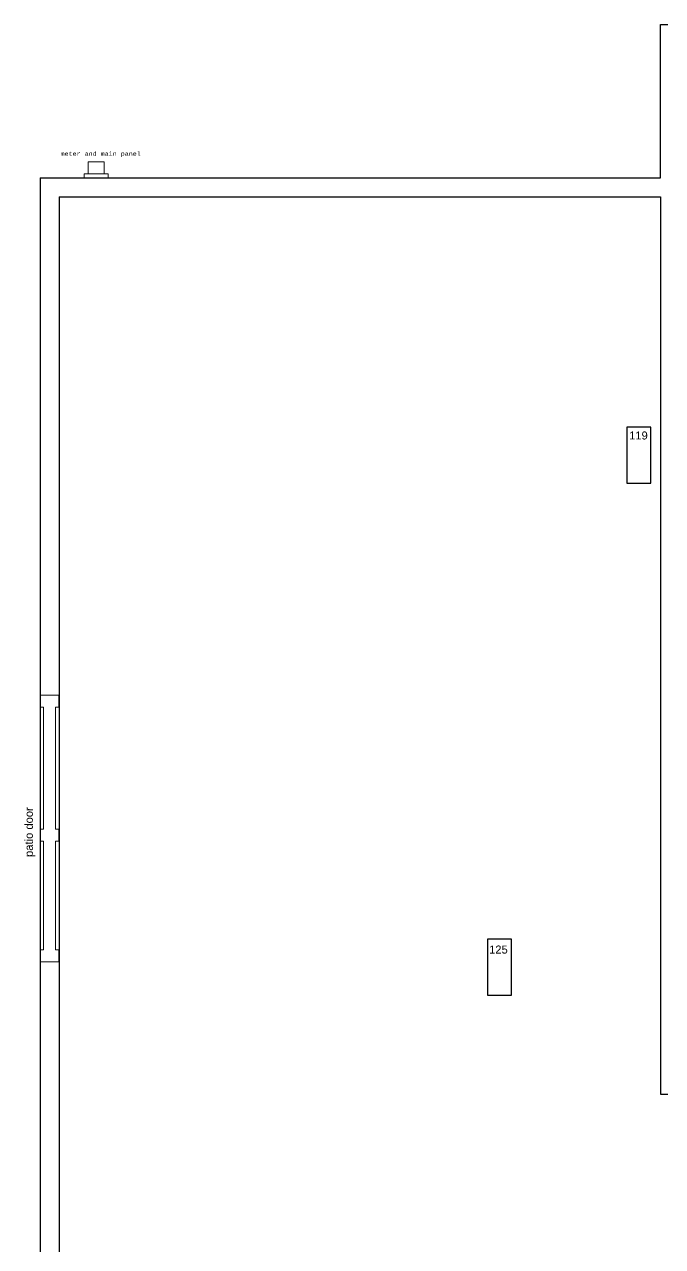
# Model space of a CAD drawing. Header units: inches. Extents: x 43 to 460, y 86 to 566.
# Drawn here: x 47.4 to 206.8, y 260.8 to 566.3 of the extents above; entities that cross this region are included whole.
import ezdxf

# ---------------------------------------------------------------- set-up
doc = ezdxf.new("R2010")
doc.units = ezdxf.units.IN
doc.header["$MEASUREMENT"] = 0
doc.layers.get('0').update_dxf_attribs({"color": 1, "lineweight": 9})
doc.layers.add('A101-Floorplan-1st-floor', color=7, linetype='Continuous', lineweight=9)
doc.styles.add('Reg', font='Courier New.ttf', dxfattribs={"height": 1})
doc.styles.get("Standard").update_dxf_attribs({"font": 'Arial.ttf', "height": 2})

# ---------------------------------------------------------------- blocks, each defined once
blk = doc.blocks.new('L1-family-room-patio-doors')
at = {"layer": 'A101-Floorplan-1st-floor'}
for p, q in [((0, 66.63), (-4.75, 66.63)), ((-0.07, 66.63), (-0.07, 63.63)), ((-3.93, 63.63), (-4.75, 63.63)), ((-3.93, 33.13), (-3.93, 63.63)), ((-0.93, 33.13), (-0.93, 63.63)), ((0, 63.63), (-0.93, 63.63)), ((-4.75, 33.13), (-3.93, 33.13)), ((-0.93, 33.13), (0, 33.13)), ((-0.07, 33.13), (-0.07, 30.13)), ((-4.75, 30.13), (-3.93, 30.13)), ((-3.93, 3), (-3.93, 30.13)), ((-0.93, 3), (-0.93, 30.13)), ((-0.93, 30.13), (0, 30.13)), ((-4.75, 3), (-3.93, 3)), ((-4.75, 0), (0, 0)), ((-0.93, 3), (0, 3)), ((-0.07, 3), (-0.07, 0))]:
    blk.add_line(p, q, dxfattribs=at)
at = {"layer": 'A101-Floorplan-1st-floor', "lineweight": 30}
for p, q in [((-4.75, 66.63), (-4.75, 63.63)), ((-4.75, 33.13), (-4.75, 30.13)), ((-4.75, 3), (-4.75, 0))]:
    blk.add_line(p, q, dxfattribs=at)
blk = doc.blocks.new('L1-ceiling-register-119')
at = {"layer": 'A101-Floorplan-1st-floor', "lineweight": 30}
for p, q in [((-6, 0, -95.12), (-6, -14, -95.12)), ((0, 0, -95.12), (-6, 0, -95.12)), ((0, -14, -95.12), (0, 0, -95.12)), ((-6, -14, -95.12), (0, -14, -95.12))]:
    blk.add_line(p, q, dxfattribs=at)
blk = doc.blocks.new('meter-and-main-panel')
at = {"layer": 'A101-Floorplan-1st-floor', "lineweight": 5}
for p, q in [((1, 1), (1, 4)), ((1, 4), (5, 4)), ((5, 4), (5, 1)), ((0, 0), (0, 1)), ((0, 1), (6, 1)), ((6, 1), (6, 0))]:
    blk.add_line(p, q, dxfattribs=at)
at = {"layer": 'A101-Floorplan-1st-floor', "lineweight": 5, "style": 'Reg'}
blk.add_text('meter and main panel', height=1, dxfattribs=at).set_placement((-5.88, 5.49))

msp = doc.modelspace()

# ---------------------------------------------------------------- linework, layer by layer
at = {"layer": 'A101-Floorplan-1st-floor', "lineweight": -3}
for p, q in [((206.32, 527.99), (206.32, 566.3)), ((206.32, 566.3), (459.75, 566.3)), ((51.29, 527.99), (206.32, 527.99)), ((51.29, 527.99), (51.29, 86.18)), ((56.04, 523.24), (56.04, 195.83)), ((56.04, 523.24), (206.32, 523.24)), ((206.32, 523.24), (206.32, 298.86)), ((206.32, 298.86), (349.82, 298.86))]:
    msp.add_line(p, q, dxfattribs=at)
at = {"layer": 'A101-Floorplan-1st-floor', "lineweight": 5}
msp.add_line((206.32, 298.86), (206.32, 300.23), dxfattribs=at)

# ---------------------------------------------------------------- block references
at = {"lineweight": 5}
msp.add_blockref('meter-and-main-panel', (62.29, 527.99), dxfattribs=at)
at = {"layer": 'A101-Floorplan-1st-floor', "lineweight": 5}
for p in [(203.89, 465.61, 95.12), (169.09, 337.61, 95.12)]:
    msp.add_blockref('L1-ceiling-register-119', p, dxfattribs=at)
at = {"layer": 'A101-Floorplan-1st-floor', "lineweight": -3}
msp.add_blockref('L1-family-room-patio-doors', (56.04, 331.98), dxfattribs=at)

# ---------------------------------------------------------------- texts
at = {"layer": 'A101-Floorplan-1st-floor', "lineweight": 5}
for s, p in [('119', (198.47, 462.55)), ('125', (163.48, 334.04))]:
    msp.add_text(s, height=2, dxfattribs=at).set_placement(p)
msp.add_text('patio door', height=2, rotation=90, dxfattribs=at).set_placement((49.49, 358.19))

doc.saveas('drawing.dxf')
